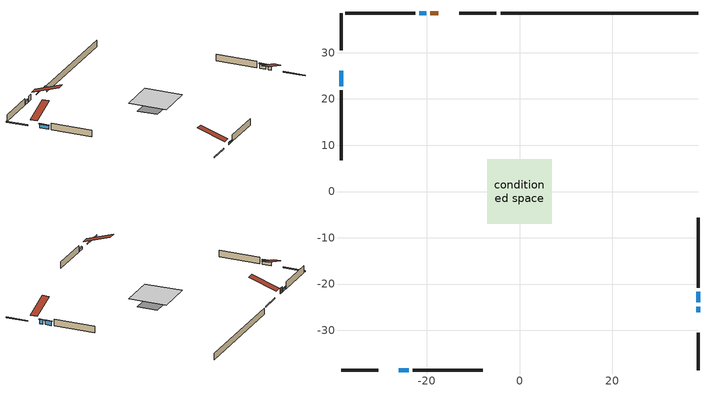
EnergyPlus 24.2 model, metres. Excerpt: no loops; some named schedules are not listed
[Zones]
conditioned space
 floor adiabatic (AdiabaticFloorConstruction): -6.92,-6.92 -6.92,6.92 6.92,6.92 6.92,-6.92 z1.37
 floor foundation (Slab1 construction): -7.01,-3.66 -7.01,3.66 7.01,3.66 7.01,-3.66 z-0.97
 wall outside (RimJoist1 construction): -5.03,38.57 -13.03,38.57 / -38.57,-38.57 -30.57,-38.57 / -38.57,38.57 -38.57,30.57 / 38.57,-38.57 38.57,-30.57 z1.37:1.67
 wall outside (AdiabaticWallConstruction 1): -17.55,38.57 -19.26,38.57 z1.37:3.4
 wall outside (AdiabaticWallConstruction): 38.57,-26.05 38.57,-24.91 / 38.57,-23.98 38.57,-21.71 z1.37:2.86; -38.57,26.05 -38.57,22.79 z1.37:2.8; -20.19,38.57 -21.65,38.57 z1.37:2.33; -26.05,-38.57 -23.98,-38.57 z1.37:2.05
 wall outside (Wall1 construction): -22.57,38.57 -37.64,38.57 / -23.06,-38.57 -7.99,-38.57 / -38.57,21.86 -38.57,6.79 / 38.57,-20.79 38.57,-5.72 z1.37:3.81
 wall foundation (FoundationWall1 construction): 38.57,38.57 -4.1,38.57 z-0.97:1.37
 window (WindowConstruction): 38.57,-26.05 38.57,-24.91 z1.37:2.86
 window (WindowConstruction 4): -38.57,26.05 -38.57,22.79 z1.37:2.8
 window (WindowConstruction 1): 38.57,-23.98 38.57,-21.72 z1.37:2.86
 window (WindowConstruction 2): -20.19,38.57 -21.64,38.57 z1.37:2.33
 window (WindowConstruction 3): -26.05,-38.57 -23.99,-38.57 z1.37:2.05
 door (Door): -17.55,38.57 -19.26,38.57 z1.37:3.4
 ceiling adiabatic (AdiabaticFloorConstruction): 6.92,-6.92 6.92,6.92 -6.92,6.92 -6.92,-6.92 z1.37
 roof outside (Roof1 construction): -16.62,38.57,3.81 -16.62,28.45,7.18 -13.96,28.45,7.18 -13.96,38.57,3.81; -26.98,-38.57,3.81 -26.98,-28.45,7.18 -29.64,-28.45,7.18 -29.64,-38.57,3.81; -38.57,26.98,3.81 -28.45,26.98,7.18 -28.45,29.64,7.18 -38.57,29.64,3.81; 38.57,-26.98,3.81 28.45,-26.98,7.18 28.45,-29.64,7.18 38.57,-29.64,3.81
shading: 38.57,-24.71 38.57,-26.25 38.98,-26.25 38.98,-24.71 z3.06; -38.57,22.59 -38.57,26.25 -38.98,26.25 -38.98,22.59 z3; 38.57,-21.51 38.57,-24.18 38.98,-24.18 38.98,-21.51 z3.06; -21.85,38.57 -19.99,38.57 -19.99,38.98 -21.85,38.98 z2.53; -23.78,-38.57 -26.25,-38.57 -26.25,-38.98 -23.78,-38.98 z2.25
[Building]
Building 1: Terrain=Suburbs
[Site:Location]
Winnipeg Intl AP_MB: Latitude {deg}=49.91; Longitude {deg}=-97.24; Time Zone {hr}=-6; Elevation {m}=239; Keep Site Location Information=Yes
[Site:GroundTemperature:Shallow]
-2.46526, -5.11642, -5.32873, -4.07063, 0.979979, 6.00706, 10.3653, 13.1261, 13.3606, 11.1152, 6.8681, 1.99523
[Site:WaterMainsTemperature]
Calculation Method=Schedule; Temperature Schedule=mains temperature schedule
[Material] Roughness=Rough; Thermal Absorptance=0.9
Name | Thickness {m} | Conductivity {W/m-K} | Density {kg/m3} | Specific Heat {J/kg-K} | Solar Absorptance | Visible Absorptance
asphalt or fiberglass shingles | 0.00635 | 0.162714 | 1121.4 | 1465.45 | 0.84 | 0.84
concrete 4.0 in. | 0.1016 | 1.803125 | 2242.8 | 837.4 | 0.7 | 0.7
concrete 8.0 in. | 0.2032 | 1.803125 | 2242.8 | 837.4 | 0.7 | 0.7
door material | 0.04445 | 0.0451087 | 512.64 | 1214.23 | 0.7 | 0.7
exterior vertical ins | 0.0872125 | 0.029427 | 32.04 | 1214.23 | 0.7 | 0.7
floor covering | 0.0127 | 0.0433444 | 54.468 | 1339.84 | 0.6 | 0.6
floor rigid ins; wall rigid ins | 0.512978 | 0.029427 | 32.04 | 1214.23 | 0.7 | 0.7
floor stud and cavity | 0.1397 | 1.75129 | 37.0049 | 1207.88 | 0.7 | 0.7
furniture material conditioned space 1 | 0.1524 | 0.115458 | 640.8 | 1214.23 | 0.6 | 0.6
gypsum board | 0.0127 | 0.160291 | 801 | 837.4 | 0.6 | 0.6
gypsum board 1 | 0.0127 | 0.160291 | 801 | 837.4 | 0.7 | 0.7
osb sheathing 0.5 in. | 0.0127 | 0.115458 | 512.64 | 1214.23 | 0.7 | 0.7
osb sheathing 0.75 in. | 0.01905 | 0.115458 | 512.64 | 1214.23 | 0.7 | 0.7
osb sheathing 2.0 in. | 0.0508 | 0.115458 | 512.64 | 1214.23 | 0.7 | 0.7
rim joist rigid ins; roof rigid ins | 0.051816 | 0.029427 | 32.04 | 1214.23 | 0.7 | 0.7
rim joist stud and cavity | 0.0508 | 0.0402607 | 125.044 | 1163.47 | 0.6 | 0.6
roof stud and cavity | 0.2032 | 0.16852 | 78.34581 | 1123.46 | 0.7 | 0.7
wall stud and cavity | 0.1397 | 0.113666 | 139.0536 | 1170.24 | 0.7 | 0.7
wall stud and cavity 1 | 0.0889 | 0.380278 | 52.3479 | 1209.89 | 0.7 | 0.7
wall stud and cavity 2 | 0.0889 | 0.391764 | 83.0341 | 1211.67 | 0.7 | 0.7
wood siding | 0.0254 | 0.102417 | 544.68 | 1172.36 | 0.4 | 0.4
wood siding 1; wood siding 2; wood siding 3 | 0.0254 | 0.102417 | 544.68 | 1172.36 | 0.7 | 0.7
[WindowMaterial:SimpleGlazingSystem]
Name | U-Factor {W/m2-K} | Solar Heat Gain Coefficient
WindowMaterial | 2.915653 | 0.67
WindowMaterial 1 | 3.276206 | 0.67
WindowMaterial 2 | 3.28416 | 0.62
WindowMaterial 3 | 3.304596 | 0.57
WindowMaterial 4 | 3.27734 | 0.67
[Construction]
AdiabaticFloorConstruction: floor stud and cavity, floor rigid ins, osb sheathing 0.75 in., floor covering
AdiabaticWallConstruction: wood siding 2, wall rigid ins, wall stud and cavity 1, gypsum board
AdiabaticWallConstruction 1: wood siding 3, wall rigid ins, wall stud and cavity 1, gypsum board
Door: door material
FoundationWall1 construction: concrete 8.0 in., gypsum board 1
furniture construction conditioned space 1: furniture material conditioned space 1
PartitionWallConstruction: gypsum board, wall stud and cavity 2, gypsum board
RimJoist1 construction: wood siding 1, rim joist rigid ins, osb sheathing 2.0 in., rim joist stud and cavity
Roof1 construction: asphalt or fiberglass shingles, roof rigid ins, osb sheathing 0.75 in., roof stud and cavity, gypsum board
Slab1 construction: concrete 4.0 in.
Wall1 construction: wood siding, osb sheathing 0.5 in., wall stud and cavity, gypsum board
WindowConstruction: WindowMaterial
WindowConstruction 1: WindowMaterial 1
WindowConstruction 2: WindowMaterial 2
WindowConstruction 3: WindowMaterial 3
WindowConstruction 4: WindowMaterial 4
[Zone]
conditioned space: Multiplier=1; Volume {m3}=735.2; Part of Total Floor Area=Yes
[Space]
conditioned space 1: Zone=conditioned space; Volume {m3}=735.2
[SurfaceProperty:ExposedFoundationPerimeter]
Slab1: Exposed Perimeter Calculation Method=TotalExposedPerimeter; Total Exposed Perimeter {m}=42.671
[InternalMass] Zone or ZoneList=conditioned space; Space or SpaceList=conditioned space 1
Name | Construction | Surface Area {m2}
furniture mass conditioned space 1 | furniture construction conditioned space 1 | 117.64
partition wall mass | PartitionWallConstruction | 294.1
[Lights]
interior lighting: Zone or ZoneList or Space or SpaceList=conditioned space 1; Schedule=interior lighting schedule; Design Level Calculation Method=LightingLevel; Lighting Level {W}=343.2; Return Air Fraction=0; Fraction Radiant=0.6; Fraction Visible=0.2; Fraction Replaceable=1
[People]
occupants: Zone or ZoneList or Space or SpaceList=conditioned space 1; Number of People Schedule=occupants schedule; Number of People Calculation Method=People; Number of People=3; Fraction Radiant=0.314171; Sensible Heat Fraction=0.56303; Activity Level Schedule=occupants activity schedule; Carbon Dioxide Generation Rate {m3/s-W}=0; Enable ASHRAE 55 Comfort Warnings=No; Mean Radiant Temperature Calculation Type=EnclosureAveraged
[ElectricEquipment] Zone or ZoneList or Space or SpaceList=conditioned space 1; Design Level Calculation Method=EquipmentLevel
Name | Schedule | Design Level {W} | Fraction Latent | Fraction Radiant | Fraction Lost
clothes dryer | clothes dryer schedule | 140.772 | 0.015 | 0.081 | 0.85
clothes washer | clothes washer schedule | 32.1985 | 0.03 | 0.162 | 0.7
cooking range | cooking range schedule | 215.147 | 0.08 | 0.432 | 0.2
dishwasher | dishwasher schedule | 66.8632 | 0.3 | 0.18 | 0.4
fridge | fridge schedule | 72.9452 | 0 | 0.6 | 0
mech vent house fan | mech vent house fan schedule | 10 | 0 | 0 | 1
mech vent house fan cfis | mech vent house fan cfis schedule | 0 | 0 | 0 | 0
misc plug loads | misc plug loads schedule | 494.7 | 0.045 | 0.513 | 0.1
whole house fan | Always On Discrete | 0 | 0 | 0 | 1
[OtherEquipment] Zone or ZoneList or Space or SpaceList=conditioned space 1; Design Level Calculation Method=EquipmentLevel
Name | Fuel Type | Schedule | Design Level {W} | Fraction Latent | Fraction Radiant | Fraction Lost
clothes dryer 1 | Electricity | clothes dryer schedule | 0 | 0.015 | 0.081 | 0.85
cooking range 1 | Electricity | cooking range schedule | 0 | 0.08 | 0.432 | 0.2
general water use latent | None | general water use schedule | 62.594 | 1 | 0 | 0
general water use sensible | None | general water use schedule | -61.6891 | 0 | 0.6 | 0
mech vent house fan latent load | None | Always On Discrete | 0 | 1 | 0 | 0
mech vent house fan sensible load | None | Always On Discrete | 0 | 0 | 0 | 0
water heater energy adjustment1 | Electricity | Always On Discrete | 0.01 | 0 | 0 | 1
[ZoneInfiltration:DesignFlowRate] Zone or ZoneList or Space or SpaceList=conditioned space 1; Schedule=Always On Discrete; Design Flow Rate Calculation Method=Flow/Zone; Design Flow Rate {m3/s}=0
infil flow; natural vent flow; whole house fan flow
[AvailabilityManager:Scheduled]
central ac airloop Availability Manager: Schedule=Always On Discrete
[Foundation:Kiva]
Foundation Kiva 1: Initial Indoor Air Temperature {C}=21; Wall Height Above Grade {m}=1.37002; Wall Depth Below Slab {m}=0.2032; Custom Block Material Name 1=exterior vertical ins; Custom Block Depth 1 {m}=2.34001; Custom Block X Position 1 {m}=0.2159; Custom Block Z Position 1 {m}=0
[Foundation:Kiva:Settings]
Soil Conductivity {W/m-K}=0.849921; Soil Density {kg/m3}=1842.3; Soil Specific Heat {J/kg-K}=418.7; Ground Solar Absorptivity=0.9; Ground Thermal Absorptivity=0.9; Ground Surface Roughness {m}=0.03; Far-Field Width {m}=40; Deep-Ground Boundary Condition=ZeroFlux; Deep-Ground Depth {m}=40; Minimum Cell Dimension {m}=0.2; Maximum Cell Growth Coefficient=3; Simulation Timestep=Timestep
[Exterior:Lights]
exterior lighting: Schedule=exterior lighting schedule; Design Level {W}=75.6
[EnergyManagementSystem:GlobalVariable]
central_ac_airloop_Fan_RTF
infil_program_Qfan
infil_program_Qinf
natural_vent_program_Qnv
natural_vent_program_Qwhf
[EnergyManagementSystem:Sensor]
Name | Output:Variable or Output:Meter Index Key | Output:Variable or Output:Meter
airflow_gain | infil flow | Infiltration Sensible Heat Gain Energy
airflow_gain_1 | natural vent flow | Infiltration Sensible Heat Gain Energy
airflow_gain_2 | whole house fan flow | Infiltration Sensible Heat Gain Energy
airflow_loss | infil flow | Infiltration Sensible Heat Loss Energy
airflow_loss_1 | natural vent flow | Infiltration Sensible Heat Loss Energy
airflow_loss_2 | whole house fan flow | Infiltration Sensible Heat Loss Energy
clg_load_cond |  | Cooling:EnergyTransfer:Zone:CONDITIONED SPACE
clg_sp_s; clg_sp_s_1 | cooling setpoint | Schedule Value
clothes_dryer_exhaust_0_sch_s | clothes dryer exhaust 0 schedule | Schedule Value
cool_season | cooling season schedule | Schedule Value
htg_load_cond |  | Heating:EnergyTransfer:Zone:CONDITIONED SPACE
htg_sp_s; htg_sp_s_1 | heating setpoint | Schedule Value
ig_ee_conv | clothes dryer | Electric Equipment Convective Heating Energy
ig_ee_conv_2 | cooking range | Electric Equipment Convective Heating Energy
ig_ee_conv_4 | fridge | Electric Equipment Convective Heating Energy
ig_ee_conv_5 | misc plug loads | Electric Equipment Convective Heating Energy
ig_ee_conv_6 | whole house fan | Electric Equipment Convective Heating Energy
ig_ee_rad | clothes dryer | Electric Equipment Radiant Heating Energy
ig_ee_rad_2 | cooking range | Electric Equipment Radiant Heating Energy
ig_ee_rad_4 | fridge | Electric Equipment Radiant Heating Energy
ig_ee_rad_5 | misc plug loads | Electric Equipment Radiant Heating Energy
ig_ee_rad_6 | whole house fan | Electric Equipment Radiant Heating Energy
ig_lgt_conv | interior lighting | Lights Convective Heating Energy
ig_lgt_rad | interior lighting | Lights Radiant Heating Energy
ig_lgt_vis | interior lighting | Lights Visible Radiation Heating Energy
ig_oe_conv | clothes dryer 1 | Other Equipment Convective Heating Energy
ig_oe_conv_1 | cooking range 1 | Other Equipment Convective Heating Energy
ig_oe_conv_2 | general water use latent | Other Equipment Convective Heating Energy
ig_oe_conv_3 | general water use sensible | Other Equipment Convective Heating Energy
ig_oe_conv_4 | water heater energy adjustment1 | Other Equipment Convective Heating Energy
ig_oe_rad | clothes dryer 1 | Other Equipment Radiant Heating Energy
ig_oe_rad_1 | cooking range 1 | Other Equipment Radiant Heating Energy
ig_oe_rad_2 | general water use latent | Other Equipment Radiant Heating Energy
ig_oe_rad_3 | general water use sensible | Other Equipment Radiant Heating Energy
ig_oe_rad_4 | water heater energy adjustment1 | Other Equipment Radiant Heating Energy
ig_ppl_conv | occupants | People Convective Heating Energy
ig_ppl_rad | occupants | People Radiant Heating Energy
im_conv | furniture mass conditioned space 1 | Surface Inside Face Convection Heat Gain Energy
im_conv_1 | partition wall mass | Surface Inside Face Convection Heat Gain Energy
im_ig | furniture mass conditioned space 1 | Surface Inside Face Internal Gains Radiation Heat Gain Energy
im_ig_1 | partition wall mass | Surface Inside Face Internal Gains Radiation Heat Gain Energy
im_lgt | furniture mass conditioned space 1 | Surface Inside Face Lights Radiation Heat Gain Energy
im_lgt_1 | partition wall mass | Surface Inside Face Lights Radiation Heat Gain Energy
im_sol | furniture mass conditioned space 1 | Surface Inside Face Solar Radiation Heat Gain Energy
im_sol_1 | partition wall mass | Surface Inside Face Solar Radiation Heat Gain Energy
im_surf | furniture mass conditioned space 1 | Surface Inside Face Net Surface Thermal Radiation Heat Gain Energy
im_surf_1 | partition wall mass | Surface Inside Face Net Surface Thermal Radiation Heat Gain Energy
mv_conv | mech vent house fan | Electric Equipment Convective Heating Energy
mv_conv_1 | mech vent house fan cfis | Electric Equipment Convective Heating Energy
mv_conv_2 | mech vent house fan latent load | Other Equipment Convective Heating Energy
mv_conv_3 | mech vent house fan sensible load | Other Equipment Convective Heating Energy
mv_rad | mech vent house fan | Electric Equipment Radiant Heating Energy
mv_rad_1 | mech vent house fan cfis | Electric Equipment Radiant Heating Energy
mv_rad_2 | mech vent house fan latent load | Other Equipment Radiant Heating Energy
mv_rad_3 | mech vent house fan sensible load | Other Equipment Radiant Heating Energy
natural_vent_s | natural vent schedule | Schedule Value
out_pb_s |  | Site Outdoor Air Barometric Pressure
out_wt_s |  | Site Outdoor Air Humidity Ratio
site_vw_s |  | Site Wind Speed
ss_back_out | Window1 | Surface Window Shortwave from Zone Back Out Window Heat Transfer Rate
ss_back_out_1 | Window10 | Surface Window Shortwave from Zone Back Out Window Heat Transfer Rate
ss_back_out_2 | Window2 | Surface Window Shortwave from Zone Back Out Window Heat Transfer Rate
ss_back_out_3 | Window4 | Surface Window Shortwave from Zone Back Out Window Heat Transfer Rate
ss_back_out_4 | Window6 | Surface Window Shortwave from Zone Back Out Window Heat Transfer Rate
ss_conv | Door1 | Surface Inside Face Convection Heat Gain Energy
ss_conv_1 | Window1 | Surface Inside Face Convection Heat Gain Energy
ss_conv_2 | Window10 | Surface Inside Face Convection Heat Gain Energy
ss_conv_3 | Window2 | Surface Inside Face Convection Heat Gain Energy
ss_conv_4 | Window4 | Surface Inside Face Convection Heat Gain Energy
ss_conv_5 | Window6 | Surface Inside Face Convection Heat Gain Energy
ss_ig | Door1 | Surface Inside Face Internal Gains Radiation Heat Gain Energy
ss_ig_1 | Window1 | Surface Inside Face Internal Gains Radiation Heat Gain Energy
ss_ig_2 | Window10 | Surface Inside Face Internal Gains Radiation Heat Gain Energy
ss_ig_3 | Window2 | Surface Inside Face Internal Gains Radiation Heat Gain Energy
ss_ig_4 | Window4 | Surface Inside Face Internal Gains Radiation Heat Gain Energy
ss_ig_5 | Window6 | Surface Inside Face Internal Gains Radiation Heat Gain Energy
ss_lgt | Door1 | Surface Inside Face Lights Radiation Heat Gain Energy
ss_sol | Door1 | Surface Inside Face Solar Radiation Heat Gain Energy
ss_surf | Door1 | Surface Inside Face Net Surface Thermal Radiation Heat Gain Energy
ss_surf_1 | Window1 | Surface Inside Face Net Surface Thermal Radiation Heat Gain Energy
ss_surf_2 | Window10 | Surface Inside Face Net Surface Thermal Radiation Heat Gain Energy
ss_surf_3 | Window2 | Surface Inside Face Net Surface Thermal Radiation Heat Gain Energy
ss_surf_4 | Window4 | Surface Inside Face Net Surface Thermal Radiation Heat Gain Energy
ss_surf_5 | Window6 | Surface Inside Face Net Surface Thermal Radiation Heat Gain Energy
ss_trans_in | Window1 | Surface Window Transmitted Solar Radiation Rate
ss_trans_in_1 | Window10 | Surface Window Transmitted Solar Radiation Rate
ss_trans_in_2 | Window2 | Surface Window Transmitted Solar Radiation Rate
ss_trans_in_3 | Window4 | Surface Window Transmitted Solar Radiation Rate
ss_trans_in_4 | Window6 | Surface Window Transmitted Solar Radiation Rate
ss_trans_out | Window1 | Surface Inside Face Initial Transmitted Diffuse Transmitted Out Window Solar Radiation Rate
ss_trans_out_1 | Window10 | Surface Inside Face Initial Transmitted Diffuse Transmitted Out Window Solar Radiation Rate
ss_trans_out_2 | Window2 | Surface Inside Face Initial Transmitted Diffuse Transmitted Out Window Solar Radiation Rate
ss_trans_out_3 | Window4 | Surface Inside Face Initial Transmitted Diffuse Transmitted Out Window Solar Radiation Rate
ss_trans_out_4 | Window6 | Surface Inside Face Initial Transmitted Diffuse Transmitted Out Window Solar Radiation Rate
s_conv | FoundationWall1 | Surface Inside Face Convection Heat Gain Energy
s_conv_1 | inferred conditioned ceiling | Surface Inside Face Convection Heat Gain Energy
s_conv_10 | Roof1:90 | Surface Inside Face Convection Heat Gain Energy
s_conv_11 | Slab1 | Surface Inside Face Convection Heat Gain Energy
s_conv_12 | Wall1:0 | Surface Inside Face Convection Heat Gain Energy
s_conv_13 | Wall1:180 | Surface Inside Face Convection Heat Gain Energy
s_conv_14 | Wall1:270 | Surface Inside Face Convection Heat Gain Energy
s_conv_15 | Wall1:90 | Surface Inside Face Convection Heat Gain Energy
s_conv_2 | inferred conditioned floor | Surface Inside Face Convection Heat Gain Energy
s_conv_3 | RimJoist1:0 | Surface Inside Face Convection Heat Gain Energy
s_conv_4 | RimJoist1:180 | Surface Inside Face Convection Heat Gain Energy
s_conv_5 | RimJoist1:270 | Surface Inside Face Convection Heat Gain Energy
s_conv_6 | RimJoist1:90 | Surface Inside Face Convection Heat Gain Energy
s_conv_7 | Roof1:0 | Surface Inside Face Convection Heat Gain Energy
s_conv_8 | Roof1:180 | Surface Inside Face Convection Heat Gain Energy
s_conv_9 | Roof1:270 | Surface Inside Face Convection Heat Gain Energy
s_ig | FoundationWall1 | Surface Inside Face Internal Gains Radiation Heat Gain Energy
s_ig_1 | inferred conditioned ceiling | Surface Inside Face Internal Gains Radiation Heat Gain Energy
s_ig_10 | Roof1:90 | Surface Inside Face Internal Gains Radiation Heat Gain Energy
s_ig_11 | Slab1 | Surface Inside Face Internal Gains Radiation Heat Gain Energy
s_ig_12 | Wall1:0 | Surface Inside Face Internal Gains Radiation Heat Gain Energy
s_ig_13 | Wall1:180 | Surface Inside Face Internal Gains Radiation Heat Gain Energy
s_ig_14 | Wall1:270 | Surface Inside Face Internal Gains Radiation Heat Gain Energy
s_ig_15 | Wall1:90 | Surface Inside Face Internal Gains Radiation Heat Gain Energy
s_ig_2 | inferred conditioned floor | Surface Inside Face Internal Gains Radiation Heat Gain Energy
s_ig_3 | RimJoist1:0 | Surface Inside Face Internal Gains Radiation Heat Gain Energy
s_ig_4 | RimJoist1:180 | Surface Inside Face Internal Gains Radiation Heat Gain Energy
s_ig_5 | RimJoist1:270 | Surface Inside Face Internal Gains Radiation Heat Gain Energy
s_ig_6 | RimJoist1:90 | Surface Inside Face Internal Gains Radiation Heat Gain Energy
s_ig_7 | Roof1:0 | Surface Inside Face Internal Gains Radiation Heat Gain Energy
s_ig_8 | Roof1:180 | Surface Inside Face Internal Gains Radiation Heat Gain Energy
s_ig_9 | Roof1:270 | Surface Inside Face Internal Gains Radiation Heat Gain Energy
s_lgt | FoundationWall1 | Surface Inside Face Lights Radiation Heat Gain Energy
s_lgt_1 | inferred conditioned ceiling | Surface Inside Face Lights Radiation Heat Gain Energy
s_lgt_10 | Roof1:90 | Surface Inside Face Lights Radiation Heat Gain Energy
s_lgt_11 | Slab1 | Surface Inside Face Lights Radiation Heat Gain Energy
s_lgt_12 | Wall1:0 | Surface Inside Face Lights Radiation Heat Gain Energy
s_lgt_13 | Wall1:180 | Surface Inside Face Lights Radiation Heat Gain Energy
s_lgt_14 | Wall1:270 | Surface Inside Face Lights Radiation Heat Gain Energy
s_lgt_15 | Wall1:90 | Surface Inside Face Lights Radiation Heat Gain Energy
s_lgt_2 | inferred conditioned floor | Surface Inside Face Lights Radiation Heat Gain Energy
s_lgt_3 | RimJoist1:0 | Surface Inside Face Lights Radiation Heat Gain Energy
s_lgt_4 | RimJoist1:180 | Surface Inside Face Lights Radiation Heat Gain Energy
s_lgt_5 | RimJoist1:270 | Surface Inside Face Lights Radiation Heat Gain Energy
s_lgt_6 | RimJoist1:90 | Surface Inside Face Lights Radiation Heat Gain Energy
s_lgt_7 | Roof1:0 | Surface Inside Face Lights Radiation Heat Gain Energy
s_lgt_8 | Roof1:180 | Surface Inside Face Lights Radiation Heat Gain Energy
s_lgt_9 | Roof1:270 | Surface Inside Face Lights Radiation Heat Gain Energy
s_sol | FoundationWall1 | Surface Inside Face Solar Radiation Heat Gain Energy
s_sol_1 | inferred conditioned ceiling | Surface Inside Face Solar Radiation Heat Gain Energy
s_sol_10 | Roof1:90 | Surface Inside Face Solar Radiation Heat Gain Energy
s_sol_11 | Slab1 | Surface Inside Face Solar Radiation Heat Gain Energy
s_sol_12 | Wall1:0 | Surface Inside Face Solar Radiation Heat Gain Energy
s_sol_13 | Wall1:180 | Surface Inside Face Solar Radiation Heat Gain Energy
s_sol_14 | Wall1:270 | Surface Inside Face Solar Radiation Heat Gain Energy
s_sol_15 | Wall1:90 | Surface Inside Face Solar Radiation Heat Gain Energy
s_sol_2 | inferred conditioned floor | Surface Inside Face Solar Radiation Heat Gain Energy
s_sol_3 | RimJoist1:0 | Surface Inside Face Solar Radiation Heat Gain Energy
s_sol_4 | RimJoist1:180 | Surface Inside Face Solar Radiation Heat Gain Energy
s_sol_5 | RimJoist1:270 | Surface Inside Face Solar Radiation Heat Gain Energy
s_sol_6 | RimJoist1:90 | Surface Inside Face Solar Radiation Heat Gain Energy
s_sol_7 | Roof1:0 | Surface Inside Face Solar Radiation Heat Gain Energy
s_sol_8 | Roof1:180 | Surface Inside Face Solar Radiation Heat Gain Energy
s_sol_9 | Roof1:270 | Surface Inside Face Solar Radiation Heat Gain Energy
s_surf | FoundationWall1 | Surface Inside Face Net Surface Thermal Radiation Heat Gain Energy
s_surf_1 | inferred conditioned ceiling | Surface Inside Face Net Surface Thermal Radiation Heat Gain Energy
s_surf_10 | Roof1:90 | Surface Inside Face Net Surface Thermal Radiation Heat Gain Energy
s_surf_11 | Slab1 | Surface Inside Face Net Surface Thermal Radiation Heat Gain Energy
s_surf_12 | Wall1:0 | Surface Inside Face Net Surface Thermal Radiation Heat Gain Energy
s_surf_13 | Wall1:180 | Surface Inside Face Net Surface Thermal Radiation Heat Gain Energy
s_surf_14 | Wall1:270 | Surface Inside Face Net Surface Thermal Radiation Heat Gain Energy
s_surf_15 | Wall1:90 | Surface Inside Face Net Surface Thermal Radiation Heat Gain Energy
s_surf_2 | inferred conditioned floor | Surface Inside Face Net Surface Thermal Radiation Heat Gain Energy
s_surf_3 | RimJoist1:0 | Surface Inside Face Net Surface Thermal Radiation Heat Gain Energy
s_surf_4 | RimJoist1:180 | Surface Inside Face Net Surface Thermal Radiation Heat Gain Energy
s_surf_5 | RimJoist1:270 | Surface Inside Face Net Surface Thermal Radiation Heat Gain Energy
s_surf_6 | RimJoist1:90 | Surface Inside Face Net Surface Thermal Radiation Heat Gain Energy
s_surf_7 | Roof1:0 | Surface Inside Face Net Surface Thermal Radiation Heat Gain Energy
s_surf_8 | Roof1:180 | Surface Inside Face Net Surface Thermal Radiation Heat Gain Energy
s_surf_9 | Roof1:270 | Surface Inside Face Net Surface Thermal Radiation Heat Gain Energy
[EnergyManagementSystem:Actuator]
Name | Actuated Component Unique | Actuated Component Type | Actuated Component Control Type
fridge_schedule_act | fridge schedule | Schedule:Constant | Schedule Value
infil_flow_act | infil flow | Zone Infiltration | Air Exchange Flow Rate
mech_vent_house_fan_cfis_act | mech vent house fan cfis | ElectricEquipment | Electricity Rate
mech_vent_house_fan_latent_load_act | mech vent house fan latent load | OtherEquipment | Power Level
mech_vent_house_fan_sensible_load_act | mech vent house fan sensible load | OtherEquipment | Power Level
natural_vent_flow_act | natural vent flow | Zone Infiltration | Air Exchange Flow Rate
water_heater_ec_adj_act | water heater energy adjustment1 | OtherEquipment | Power Level
whole_house_fan_act | whole house fan | ElectricEquipment | Electricity Rate
whole_house_fan_flow_act | whole house fan flow | Zone Infiltration | Air Exchange Flow Rate
[EnergyManagementSystem:Program]
central_ac_supply_fan_disaggregate_program: Set central_ac_supply_fan_clg = 0; If central_ac_clg_coil_s > 0; Set central_ac_supply_fan_clg = central_ac_supply_fan_s; EndIf
